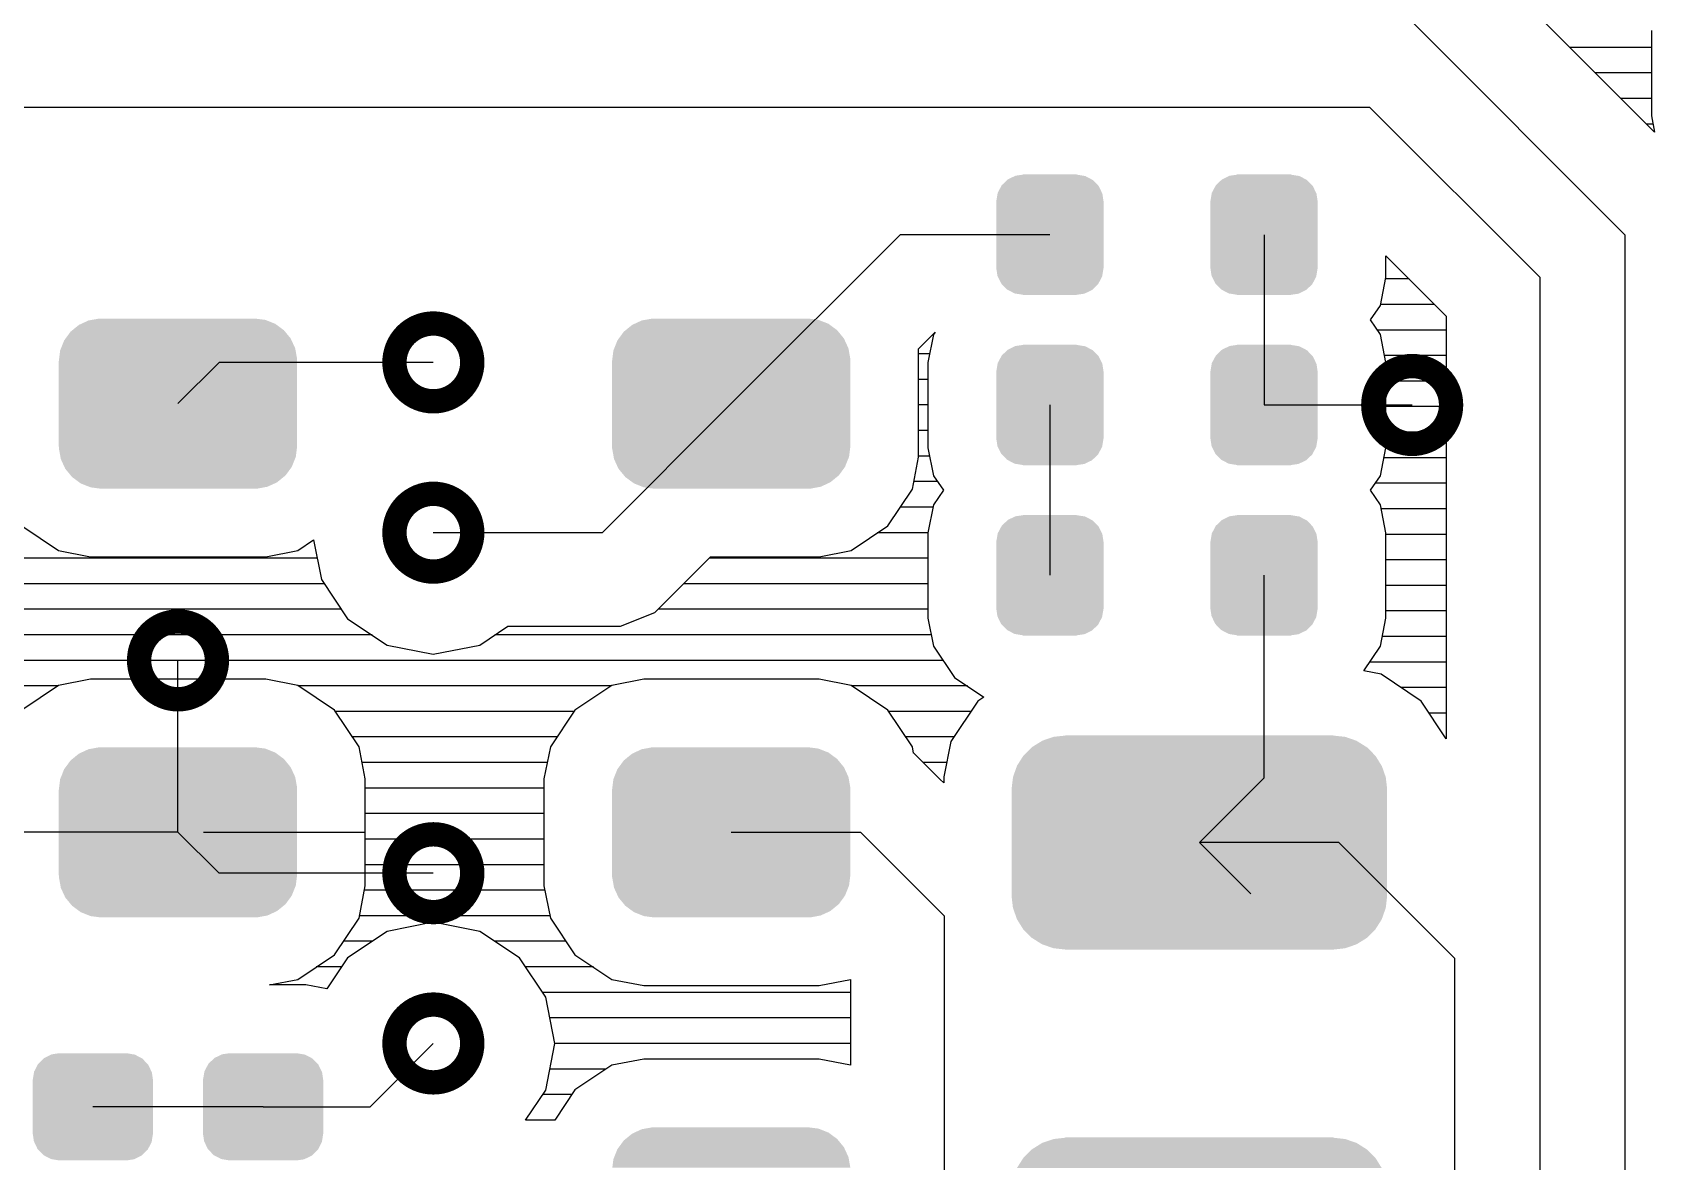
# Model space of a CAD drawing. Extents: x 295 to 953, y 10 to 290.
# Drawn here: x 699.25 to 723.45, y 183.81 to 200.65 of the extents above; entities that cross this region are included whole.
import ezdxf

# ---------------------------------------------------------------- set-up
doc = ezdxf.new("R2010")
doc.units = 0
doc.header["$LTSCALE"] = 5
doc.header["$MEASUREMENT"] = 0
doc.layers.get('0').update_dxf_attribs({"linetype": 'CONTINUOUS', "lineweight": 25})

msp = doc.modelspace()

# ---------------------------------------------------------------- linework, layer by layer
for p, q in [((723.449, 199.164), (721.021, 201.597)), ((719.832, 200.81), (723.007, 197.635)), ((723.403, 200.683), (723.403, 199.408)), ((723.403, 200.429), (722.189, 200.429)), ((723.403, 200.048), (722.57, 200.048)), ((677.922, 199.54), (719.197, 199.54)), ((719.197, 199.54), (721.737, 197)), ((723.403, 199.667), (722.951, 199.667)), ((723.429, 199.286), (723.332, 199.286)), ((723.403, 199.408), (723.449, 199.164)), ((712.192, 197.635), (709.672, 195.115)), ((714.427, 197.635), (712.192, 197.635)), ((717.622, 197.635), (717.622, 195.095)), ((723.007, 197.635), (723.007, 179.22)), ((719.441, 197.32), (720.34, 196.421)), ((719.441, 196.995), (719.441, 197.32)), ((719.36, 196.578), (719.441, 196.995)), ((719.786, 196.975), (719.436, 196.975)), ((721.737, 197), (721.737, 177.95)), ((719.212, 196.365), (719.36, 196.578)), ((720.167, 196.594), (719.36, 196.594)), ((719.36, 196.147), (719.212, 196.365)), ((720.34, 196.421), (720.34, 190.117)), ((712.466, 195.933), (712.715, 196.182)), ((712.69, 196.147), (712.608, 195.73)), ((712.715, 196.182), (712.69, 196.147)), ((720.34, 196.213), (719.314, 196.213)), ((719.441, 195.73), (719.36, 196.147)), ((712.466, 195.913), (712.466, 195.933)), ((712.466, 194.318), (712.466, 195.913)), ((712.634, 195.857), (712.466, 195.857)), ((720.34, 195.832), (719.421, 195.832)), ((702.032, 195.73), (701.417, 195.115)), ((704.592, 195.73), (702.032, 195.73)), ((705.227, 195.73), (704.592, 195.73)), ((712.608, 195.73), (712.608, 194.455)), ((719.441, 194.455), (719.441, 195.73)), ((712.608, 195.476), (712.466, 195.476)), ((720.34, 195.451), (719.441, 195.451)), ((709.672, 195.115), (707.747, 193.19)), ((712.608, 195.095), (712.466, 195.095)), ((714.427, 195.095), (714.427, 192.555)), ((717.622, 195.095), (719.832, 195.095)), ((718.003, 195.095), (719.441, 195.095)), ((720.34, 195.07), (719.441, 195.07)), ((712.608, 194.714), (712.466, 194.714)), ((720.34, 194.689), (719.441, 194.689)), ((712.608, 194.455), (712.69, 194.038)), ((719.36, 194.038), (719.441, 194.455)), ((712.375, 193.84), (712.466, 194.318)), ((712.634, 194.333), (712.466, 194.333)), ((720.34, 194.308), (719.41, 194.308)), ((712.751, 193.952), (712.395, 193.952)), ((712.69, 194.038), (712.837, 193.825)), ((719.212, 193.825), (719.36, 194.038)), ((720.34, 193.927), (719.283, 193.927)), ((712.009, 193.292), (712.375, 193.84)), ((712.837, 193.825), (712.69, 193.607)), ((719.36, 193.607), (719.212, 193.825)), ((712.685, 193.571), (712.192, 193.571)), ((712.69, 193.607), (712.608, 193.19)), ((719.441, 193.19), (719.36, 193.607)), ((720.34, 193.546), (719.37, 193.546)), ((699.085, 193.292), (699.634, 192.926)), ((707.747, 193.19), (705.227, 193.19)), ((711.46, 192.926), (712.009, 193.292)), ((712.608, 193.19), (711.851, 193.19)), ((712.608, 193.19), (712.608, 191.915)), ((719.441, 191.915), (719.441, 193.19)), ((720.34, 193.165), (719.441, 193.165)), ((699.634, 192.926), (700.112, 192.829)), ((702.728, 192.829), (703.205, 192.926)), ((703.205, 192.926), (703.439, 193.083)), ((703.439, 193.083), (703.556, 192.494)), ((710.983, 192.829), (711.46, 192.926)), ((703.495, 192.809), (694.264, 192.809)), ((700.112, 192.829), (702.728, 192.829)), ((708.93, 192.398), (709.362, 192.829)), ((712.608, 192.809), (709.342, 192.809)), ((709.362, 192.829), (710.983, 192.829)), ((720.34, 192.784), (719.441, 192.784)), ((703.602, 192.428), (694.158, 192.428)), ((703.556, 192.494), (703.947, 191.905)), ((712.608, 192.428), (708.961, 192.428)), ((717.622, 189.532), (717.622, 192.555)), ((708.534, 192.001), (708.93, 192.398)), ((720.34, 192.403), (719.441, 192.403)), ((703.856, 192.047), (693.904, 192.047)), ((708.021, 191.793), (708.534, 192.001)), ((712.608, 192.047), (708.58, 192.047)), ((720.34, 192.022), (719.441, 192.022)), ((703.947, 191.905), (704.536, 191.514)), ((705.923, 191.514), (706.34, 191.793)), ((706.34, 191.793), (708.021, 191.793)), ((712.608, 191.915), (712.69, 191.498)), ((719.36, 191.498), (719.441, 191.915)), ((704.313, 191.666), (693.447, 191.666)), ((704.536, 191.514), (705.227, 191.376)), ((705.227, 191.376), (705.923, 191.514)), ((712.659, 191.666), (706.147, 191.666)), ((712.69, 191.498), (713.005, 191.031)), ((719.111, 191.128), (719.36, 191.498)), ((720.34, 191.641), (719.385, 191.641)), ((712.837, 191.285), (684.922, 191.285)), ((701.417, 188.72), (701.417, 191.285)), ((720.34, 191.26), (719.197, 191.26)), ((700.112, 191.006), (699.634, 190.909)), ((702.728, 191.006), (700.112, 191.006)), ((701.417, 189.101), (701.417, 191.006)), ((703.205, 190.909), (702.728, 191.006)), ((708.367, 191.006), (707.889, 190.909)), ((710.983, 191.006), (708.367, 191.006)), ((711.46, 190.909), (710.983, 191.006)), ((713.005, 191.031), (713.441, 190.736)), ((719.37, 191.077), (719.111, 191.128)), ((719.969, 190.675), (719.37, 191.077)), ((699.624, 190.904), (698.135, 190.904)), ((699.634, 190.909), (699.085, 190.543)), ((703.754, 190.543), (703.205, 190.909)), ((707.879, 190.904), (703.215, 190.904)), ((707.889, 190.909), (707.34, 190.543)), ((712.009, 190.543), (711.46, 190.909)), ((713.198, 190.904), (711.47, 190.904)), ((713.441, 190.736), (713.35, 190.675)), ((720.34, 190.879), (719.664, 190.879)), ((704.12, 189.995), (703.754, 190.543)), ((707.325, 190.523), (703.769, 190.523)), ((707.34, 190.543), (706.975, 189.995)), ((712.375, 189.995), (712.009, 190.543)), ((713.248, 190.523), (712.024, 190.523)), ((713.35, 190.675), (712.949, 190.076)), ((720.34, 190.117), (719.969, 190.675)), ((720.34, 190.498), (720.086, 190.498)), ((707.071, 190.142), (704.023, 190.142)), ((712.989, 190.142), (712.278, 190.142)), ((712.949, 190.076), (712.842, 189.548)), ((704.211, 189.517), (704.12, 189.995)), ((706.929, 189.761), (704.165, 189.761)), ((706.975, 189.995), (706.878, 189.517)), ((712.39, 189.903), (712.375, 189.995)), ((712.395, 189.903), (712.39, 189.903)), ((712.791, 189.507), (712.395, 189.903)), ((712.888, 189.761), (712.537, 189.761)), ((704.211, 187.922), (704.211, 189.517)), ((706.878, 189.517), (706.878, 187.922)), ((712.842, 189.548), (712.842, 189.456)), ((716.657, 188.567), (717.622, 189.532)), ((706.878, 189.38), (704.211, 189.38)), ((712.842, 189.456), (712.791, 189.507)), ((706.878, 188.999), (704.211, 188.999)), ((701.417, 188.72), (696.342, 188.72)), ((702.032, 188.11), (701.417, 188.72)), ((701.798, 188.72), (704.211, 188.72)), ((706.878, 188.618), (704.211, 188.618)), ((709.672, 188.72), (711.603, 188.72)), ((711.603, 188.72), (712.847, 187.475)), ((718.74, 188.567), (716.657, 188.567)), ((717.424, 187.8), (716.657, 188.567)), ((720.467, 186.84), (718.74, 188.567)), ((705.227, 188.11), (702.032, 188.11)), ((706.878, 188.237), (704.211, 188.237)), ((704.12, 187.439), (704.211, 187.922)), ((706.893, 187.856), (704.201, 187.856)), ((706.878, 187.922), (706.975, 187.439)), ((703.754, 186.891), (704.12, 187.439)), ((706.97, 187.475), (704.125, 187.475)), ((705.227, 187.378), (704.536, 187.241)), ((705.923, 187.241), (705.227, 187.378)), ((706.975, 187.439), (707.34, 186.891)), ((712.847, 187.475), (712.847, 176.68)), ((704.536, 187.241), (703.947, 186.85)), ((706.512, 186.85), (705.923, 187.241)), ((703.205, 186.525), (703.754, 186.891)), ((704.313, 187.094), (703.886, 187.094)), ((707.208, 187.094), (706.147, 187.094)), ((707.34, 186.891), (707.889, 186.525)), ((703.856, 186.713), (703.48, 186.713)), ((703.947, 186.85), (703.637, 186.383)), ((706.904, 186.261), (706.512, 186.85)), ((707.615, 186.713), (706.604, 186.713)), ((720.467, 169.385), (720.467, 186.84)), ((702.784, 186.444), (703.205, 186.525)), ((703.327, 186.444), (702.784, 186.444)), ((703.637, 186.383), (703.327, 186.444)), ((707.889, 186.525), (708.367, 186.434)), ((708.367, 186.434), (710.983, 186.434)), ((710.983, 186.434), (711.45, 186.525)), ((711.45, 186.525), (711.45, 185.245)), ((711.45, 186.332), (706.858, 186.332)), ((707.041, 185.57), (706.904, 186.261)), ((711.45, 185.951), (706.964, 185.951)), ((704.287, 184.625), (705.227, 185.57)), ((706.904, 184.874), (707.041, 185.57)), ((711.45, 185.57), (707.041, 185.57)), ((707.803, 185.189), (706.964, 185.189)), ((707.889, 185.245), (707.34, 184.879)), ((708.367, 185.336), (707.889, 185.245)), ((710.983, 185.336), (708.367, 185.336)), ((711.45, 185.245), (710.983, 185.336)), ((706.604, 184.427), (706.904, 184.874)), ((707.295, 184.808), (706.858, 184.808)), ((707.34, 184.879), (707.041, 184.427)), ((702.687, 184.625), (700.147, 184.625)), ((702.687, 184.625), (704.287, 184.625)), ((707.041, 184.427), (706.604, 184.427)), ((707.041, 184.427), (706.604, 184.427))]:
    msp.add_line(p, q)
at = {"const_width": 0.363}
for points in [[(705.808, 195.73, -1), (704.647, 195.73, -1)], [(720.413, 195.095, -1), (719.252, 195.095, -1)], [(705.808, 193.19, -1), (704.647, 193.19, -1)], [(701.998, 191.285, -1), (700.837, 191.285, -1)], [(705.808, 188.11, -1), (704.647, 188.11, -1)], [(705.808, 185.57, -1), (704.647, 185.57, -1)]]:
    msp.add_lwpolyline(points, format="xyb", close=True, dxfattribs=at)
for points in [[(715.05, 198.46), (714.954, 198.511), (713.799, 198.46), (713.905, 198.511)], [(714.954, 198.511), (714.928, 198.515), (713.905, 198.511), (713.914, 198.515)], [(714.928, 198.515), (714.828, 198.531), (713.914, 198.515), (714.026, 198.531)], [(714.828, 198.531), (714.828, 198.534), (714.026, 198.531), (714.026, 198.534)], [(718.246, 198.46), (718.149, 198.511), (716.995, 198.46), (717.1, 198.511)], [(718.149, 198.511), (718.123, 198.515), (717.1, 198.511), (717.109, 198.515)], [(718.123, 198.515), (718.024, 198.531), (717.109, 198.515), (717.221, 198.531)], [(718.024, 198.531), (718.024, 198.534), (717.221, 198.531), (717.221, 198.534)], [(715.227, 198.135), (715.21, 198.247), (713.627, 198.135), (713.646, 198.247)], [(715.21, 198.247), (715.204, 198.26), (713.646, 198.247), (713.648, 198.26)], [(715.204, 198.26), (715.155, 198.361), (713.648, 198.26), (713.702, 198.361)], [(715.155, 198.361), (715.144, 198.373), (713.702, 198.361), (713.708, 198.373)], [(715.144, 198.373), (715.066, 198.452), (713.708, 198.373), (713.791, 198.452)], [(715.066, 198.452), (715.05, 198.46), (713.791, 198.452), (713.799, 198.46)], [(718.422, 198.135), (718.405, 198.247), (716.822, 198.135), (716.841, 198.247)], [(718.405, 198.247), (718.399, 198.26), (716.841, 198.247), (716.843, 198.26)], [(718.399, 198.26), (718.35, 198.361), (716.843, 198.26), (716.897, 198.361)], [(718.35, 198.361), (718.339, 198.373), (716.897, 198.361), (716.903, 198.373)], [(718.339, 198.373), (718.262, 198.452), (716.903, 198.373), (716.986, 198.452)], [(718.262, 198.452), (718.246, 198.46), (716.986, 198.452), (716.995, 198.46)], [(715.227, 198.133), (715.227, 198.135), (713.627, 198.133), (713.627, 198.135)], [(715.227, 197.137), (715.227, 198.133), (713.627, 197.137), (713.627, 198.133)], [(718.422, 198.133), (718.422, 198.135), (716.822, 198.133), (716.822, 198.135)], [(718.422, 197.137), (718.422, 198.133), (716.822, 197.137), (716.822, 198.133)], [(715.227, 197.135), (715.227, 197.137), (713.627, 197.135), (713.627, 197.137)], [(715.208, 197.023), (715.227, 197.135), (713.644, 197.023), (713.627, 197.135)], [(715.206, 197.01), (715.208, 197.023), (713.65, 197.01), (713.644, 197.023)], [(718.422, 197.135), (718.422, 197.137), (716.822, 197.135), (716.822, 197.137)], [(718.403, 197.023), (718.422, 197.135), (716.839, 197.023), (716.822, 197.135)], [(718.401, 197.01), (718.403, 197.023), (716.846, 197.01), (716.839, 197.023)], [(715.152, 196.909), (715.206, 197.01), (713.699, 196.909), (713.65, 197.01)], [(715.146, 196.897), (715.152, 196.909), (713.71, 196.897), (713.699, 196.909)], [(715.063, 196.818), (715.146, 196.897), (713.788, 196.818), (713.71, 196.897)], [(715.055, 196.81), (715.063, 196.818), (713.804, 196.81), (713.788, 196.818)], [(714.949, 196.759), (715.055, 196.81), (713.9, 196.759), (713.804, 196.81)], [(718.348, 196.909), (718.401, 197.01), (716.895, 196.909), (716.846, 197.01)], [(718.342, 196.897), (718.348, 196.909), (716.906, 196.897), (716.895, 196.909)], [(718.259, 196.818), (718.342, 196.897), (716.983, 196.818), (716.906, 196.897)], [(718.25, 196.81), (718.259, 196.818), (716.999, 196.81), (716.983, 196.818)], [(718.144, 196.759), (718.25, 196.81), (717.096, 196.759), (716.999, 196.81)], [(714.94, 196.755), (714.949, 196.759), (713.926, 196.755), (713.9, 196.759)], [(714.828, 196.739), (714.94, 196.755), (714.026, 196.739), (713.926, 196.755)], [(714.828, 196.736), (714.828, 196.739), (714.026, 196.736), (714.026, 196.739)], [(718.135, 196.755), (718.144, 196.759), (717.122, 196.755), (717.096, 196.759)], [(718.024, 196.739), (718.135, 196.755), (717.221, 196.739), (717.122, 196.755)], [(718.024, 196.736), (718.024, 196.739), (717.221, 196.736), (717.221, 196.739)], [(702.891, 196.289), (702.868, 196.306), (699.938, 196.289), (699.974, 196.306)], [(702.868, 196.306), (702.742, 196.356), (699.974, 196.306), (700.083, 196.356)], [(702.742, 196.356), (702.719, 196.365), (700.083, 196.356), (700.134, 196.365)], [(702.719, 196.365), (702.567, 196.384), (700.134, 196.365), (700.241, 196.384)], [(702.567, 196.384), (702.56, 196.385), (700.241, 196.384), (700.274, 196.385)], [(711.146, 196.289), (711.123, 196.306), (708.193, 196.289), (708.229, 196.306)], [(711.123, 196.306), (710.997, 196.356), (708.229, 196.306), (708.338, 196.356)], [(710.997, 196.356), (710.974, 196.365), (708.338, 196.356), (708.389, 196.365)], [(710.974, 196.365), (710.822, 196.384), (708.389, 196.365), (708.496, 196.384)], [(710.822, 196.384), (710.815, 196.385), (708.496, 196.384), (708.529, 196.385)], [(703.166, 195.941), (703.112, 196.058), (699.672, 195.941), (699.719, 196.058)], [(703.112, 196.058), (703.099, 196.087), (699.719, 196.058), (699.74, 196.087)], [(703.099, 196.087), (703.016, 196.188), (699.74, 196.087), (699.814, 196.188)], [(703.016, 196.188), (702.997, 196.211), (699.814, 196.188), (699.842, 196.211)], [(702.997, 196.211), (702.891, 196.289), (699.842, 196.211), (699.938, 196.289)], [(711.421, 195.941), (711.367, 196.058), (707.927, 195.941), (707.974, 196.058)], [(711.367, 196.058), (711.354, 196.087), (707.974, 196.058), (707.995, 196.087)], [(711.354, 196.087), (711.271, 196.188), (707.995, 196.087), (708.069, 196.188)], [(711.271, 196.188), (711.252, 196.211), (708.069, 196.188), (708.097, 196.211)], [(711.252, 196.211), (711.146, 196.289), (708.097, 196.211), (708.193, 196.289)], [(703.194, 195.783), (703.172, 195.909), (699.643, 195.783), (699.659, 195.909)], [(703.172, 195.909), (703.166, 195.941), (699.659, 195.909), (699.672, 195.941)], [(711.449, 195.783), (711.427, 195.909), (707.898, 195.783), (707.914, 195.909)], [(711.427, 195.909), (711.421, 195.941), (707.914, 195.909), (707.927, 195.941)], [(715.204, 195.72), (715.155, 195.821), (713.648, 195.72), (713.702, 195.821)], [(715.155, 195.821), (715.144, 195.833), (713.702, 195.821), (713.708, 195.833)], [(715.144, 195.833), (715.066, 195.912), (713.708, 195.833), (713.791, 195.912)], [(715.066, 195.912), (715.05, 195.92), (713.791, 195.912), (713.799, 195.92)], [(715.05, 195.92), (714.954, 195.971), (713.799, 195.92), (713.905, 195.971)], [(714.954, 195.971), (714.928, 195.975), (713.905, 195.971), (713.914, 195.975)], [(714.928, 195.975), (714.828, 195.991), (713.914, 195.975), (714.026, 195.991)], [(714.828, 195.991), (714.828, 195.994), (714.026, 195.991), (714.026, 195.994)], [(718.399, 195.72), (718.35, 195.821), (716.843, 195.72), (716.897, 195.821)], [(718.35, 195.821), (718.339, 195.833), (716.897, 195.821), (716.903, 195.833)], [(718.339, 195.833), (718.262, 195.912), (716.903, 195.833), (716.986, 195.912)], [(718.262, 195.912), (718.246, 195.92), (716.986, 195.912), (716.995, 195.92)], [(718.246, 195.92), (718.149, 195.971), (716.995, 195.92), (717.1, 195.971)], [(718.149, 195.971), (718.123, 195.975), (717.1, 195.971), (717.109, 195.975)], [(718.123, 195.975), (718.024, 195.991), (717.109, 195.975), (717.221, 195.991)], [(718.024, 195.991), (718.024, 195.994), (717.221, 195.991), (717.221, 195.994)], [(703.195, 195.75), (703.194, 195.783), (699.639, 195.75), (699.643, 195.783)], [(703.195, 194.48), (703.195, 195.75), (699.639, 194.48), (699.639, 195.75)], [(711.45, 195.75), (711.449, 195.783), (707.894, 195.75), (707.898, 195.783)], [(711.45, 194.48), (711.45, 195.75), (707.894, 194.48), (707.894, 195.75)], [(715.227, 195.595), (715.21, 195.707), (713.627, 195.595), (713.646, 195.707)], [(715.227, 195.593), (715.227, 195.595), (713.627, 195.593), (713.627, 195.595)], [(715.227, 194.597), (715.227, 195.593), (713.627, 194.597), (713.627, 195.593)], [(715.21, 195.707), (715.204, 195.72), (713.646, 195.707), (713.648, 195.72)], [(718.422, 195.595), (718.405, 195.707), (716.822, 195.595), (716.841, 195.707)], [(718.422, 195.593), (718.422, 195.595), (716.822, 195.593), (716.822, 195.595)], [(718.422, 194.597), (718.422, 195.593), (716.822, 194.597), (716.822, 195.593)], [(718.405, 195.707), (718.399, 195.72), (716.841, 195.707), (716.843, 195.72)], [(703.191, 194.447), (703.195, 194.48), (699.64, 194.447), (699.639, 194.48)], [(703.175, 194.321), (703.191, 194.447), (699.663, 194.321), (699.64, 194.447)], [(711.446, 194.447), (711.45, 194.48), (707.895, 194.447), (707.894, 194.48)], [(711.43, 194.321), (711.446, 194.447), (707.918, 194.321), (707.895, 194.447)], [(715.227, 194.595), (715.227, 194.597), (713.627, 194.595), (713.627, 194.597)], [(715.208, 194.483), (715.227, 194.595), (713.644, 194.483), (713.627, 194.595)], [(715.206, 194.47), (715.208, 194.483), (713.65, 194.47), (713.644, 194.483)], [(715.152, 194.369), (715.206, 194.47), (713.699, 194.369), (713.65, 194.47)], [(715.146, 194.357), (715.152, 194.369), (713.71, 194.357), (713.699, 194.369)], [(715.063, 194.278), (715.146, 194.357), (713.788, 194.278), (713.71, 194.357)], [(718.422, 194.595), (718.422, 194.597), (716.822, 194.595), (716.822, 194.597)], [(718.403, 194.483), (718.422, 194.595), (716.839, 194.483), (716.822, 194.595)], [(718.401, 194.47), (718.403, 194.483), (716.846, 194.47), (716.839, 194.483)], [(718.348, 194.369), (718.401, 194.47), (716.895, 194.369), (716.846, 194.47)], [(718.342, 194.357), (718.348, 194.369), (716.906, 194.357), (716.895, 194.369)], [(718.259, 194.278), (718.342, 194.357), (716.983, 194.278), (716.906, 194.357)], [(703.162, 194.29), (703.175, 194.321), (699.668, 194.29), (699.663, 194.321)], [(703.115, 194.172), (703.162, 194.29), (699.722, 194.172), (699.668, 194.29)], [(703.095, 194.144), (703.115, 194.172), (699.735, 194.144), (699.722, 194.172)], [(703.021, 194.043), (703.095, 194.144), (699.818, 194.043), (699.735, 194.144)], [(711.417, 194.29), (711.43, 194.321), (707.923, 194.29), (707.918, 194.321)], [(711.37, 194.172), (711.417, 194.29), (707.977, 194.172), (707.923, 194.29)], [(711.35, 194.144), (711.37, 194.172), (707.99, 194.144), (707.977, 194.172)], [(711.276, 194.043), (711.35, 194.144), (708.073, 194.043), (707.99, 194.144)], [(715.055, 194.27), (715.063, 194.278), (713.804, 194.27), (713.788, 194.278)], [(714.949, 194.219), (715.055, 194.27), (713.9, 194.219), (713.804, 194.27)], [(714.94, 194.215), (714.949, 194.219), (713.926, 194.215), (713.9, 194.219)], [(714.828, 194.199), (714.94, 194.215), (714.026, 194.199), (713.926, 194.215)], [(714.828, 194.196), (714.828, 194.199), (714.026, 194.196), (714.026, 194.199)], [(718.25, 194.27), (718.259, 194.278), (716.999, 194.27), (716.983, 194.278)], [(718.144, 194.219), (718.25, 194.27), (717.096, 194.219), (716.999, 194.27)], [(718.135, 194.215), (718.144, 194.219), (717.122, 194.215), (717.096, 194.219)], [(718.024, 194.199), (718.135, 194.215), (717.221, 194.199), (717.122, 194.215)], [(718.024, 194.196), (718.024, 194.199), (717.221, 194.196), (717.221, 194.199)], [(702.992, 194.02), (703.021, 194.043), (699.837, 194.02), (699.818, 194.043)], [(702.896, 193.942), (702.992, 194.02), (699.943, 193.942), (699.837, 194.02)], [(702.86, 193.925), (702.896, 193.942), (699.966, 193.925), (699.943, 193.942)], [(702.751, 193.875), (702.86, 193.925), (700.092, 193.875), (699.966, 193.925)], [(702.701, 193.866), (702.751, 193.875), (700.115, 193.866), (700.092, 193.875)], [(711.247, 194.02), (711.276, 194.043), (708.092, 194.02), (708.073, 194.043)], [(711.151, 193.942), (711.247, 194.02), (708.198, 193.942), (708.092, 194.02)], [(711.115, 193.925), (711.151, 193.942), (708.221, 193.925), (708.198, 193.942)], [(711.006, 193.875), (711.115, 193.925), (708.347, 193.875), (708.221, 193.925)], [(710.956, 193.866), (711.006, 193.875), (708.37, 193.866), (708.347, 193.875)], [(702.593, 193.846), (702.701, 193.866), (700.267, 193.846), (700.115, 193.866)], [(702.56, 193.845), (702.593, 193.846), (700.274, 193.845), (700.267, 193.846)], [(710.848, 193.846), (710.956, 193.866), (708.522, 193.846), (708.37, 193.866)], [(710.815, 193.845), (710.848, 193.846), (708.529, 193.845), (708.522, 193.846)], [(715.05, 193.38), (714.954, 193.431), (713.799, 193.38), (713.905, 193.431)], [(714.954, 193.431), (714.928, 193.435), (713.905, 193.431), (713.914, 193.435)], [(714.928, 193.435), (714.828, 193.451), (713.914, 193.435), (714.026, 193.451)], [(714.828, 193.451), (714.828, 193.454), (714.026, 193.451), (714.026, 193.454)], [(718.246, 193.38), (718.149, 193.431), (716.995, 193.38), (717.1, 193.431)], [(718.149, 193.431), (718.123, 193.435), (717.1, 193.431), (717.109, 193.435)], [(718.123, 193.435), (718.024, 193.451), (717.109, 193.435), (717.221, 193.451)], [(718.024, 193.451), (718.024, 193.454), (717.221, 193.451), (717.221, 193.454)], [(715.227, 193.055), (715.21, 193.167), (713.627, 193.055), (713.646, 193.167)], [(715.21, 193.167), (715.204, 193.18), (713.646, 193.167), (713.648, 193.18)], [(715.204, 193.18), (715.155, 193.281), (713.648, 193.18), (713.702, 193.281)], [(715.155, 193.281), (715.144, 193.293), (713.702, 193.281), (713.708, 193.293)], [(715.144, 193.293), (715.066, 193.372), (713.708, 193.293), (713.791, 193.372)], [(715.066, 193.372), (715.05, 193.38), (713.791, 193.372), (713.799, 193.38)], [(718.422, 193.055), (718.405, 193.167), (716.822, 193.055), (716.841, 193.167)], [(718.405, 193.167), (718.399, 193.18), (716.841, 193.167), (716.843, 193.18)], [(718.399, 193.18), (718.35, 193.281), (716.843, 193.18), (716.897, 193.281)], [(718.35, 193.281), (718.339, 193.293), (716.897, 193.281), (716.903, 193.293)], [(718.339, 193.293), (718.262, 193.372), (716.903, 193.293), (716.986, 193.372)], [(718.262, 193.372), (718.246, 193.38), (716.986, 193.372), (716.995, 193.38)], [(715.227, 193.053), (715.227, 193.055), (713.627, 193.053), (713.627, 193.055)], [(715.227, 192.057), (715.227, 193.053), (713.627, 192.057), (713.627, 193.053)], [(718.422, 193.053), (718.422, 193.055), (716.822, 193.053), (716.822, 193.055)], [(718.422, 192.057), (718.422, 193.053), (716.822, 192.057), (716.822, 193.053)], [(715.227, 192.055), (715.227, 192.057), (713.627, 192.055), (713.627, 192.057)], [(715.208, 191.943), (715.227, 192.055), (713.644, 191.943), (713.627, 192.055)], [(715.206, 191.93), (715.208, 191.943), (713.65, 191.93), (713.644, 191.943)], [(718.422, 192.055), (718.422, 192.057), (716.822, 192.055), (716.822, 192.057)], [(718.403, 191.943), (718.422, 192.055), (716.839, 191.943), (716.822, 192.055)], [(718.401, 191.93), (718.403, 191.943), (716.846, 191.93), (716.839, 191.943)], [(715.152, 191.829), (715.206, 191.93), (713.699, 191.829), (713.65, 191.93)], [(715.146, 191.817), (715.152, 191.829), (713.71, 191.817), (713.699, 191.829)], [(715.063, 191.738), (715.146, 191.817), (713.788, 191.738), (713.71, 191.817)], [(715.055, 191.73), (715.063, 191.738), (713.804, 191.73), (713.788, 191.738)], [(714.949, 191.679), (715.055, 191.73), (713.9, 191.679), (713.804, 191.73)], [(718.348, 191.829), (718.401, 191.93), (716.895, 191.829), (716.846, 191.93)], [(718.342, 191.817), (718.348, 191.829), (716.906, 191.817), (716.895, 191.829)], [(718.259, 191.738), (718.342, 191.817), (716.983, 191.738), (716.906, 191.817)], [(718.25, 191.73), (718.259, 191.738), (716.999, 191.73), (716.983, 191.738)], [(718.144, 191.679), (718.25, 191.73), (717.096, 191.679), (716.999, 191.73)], [(714.94, 191.675), (714.949, 191.679), (713.926, 191.675), (713.9, 191.679)], [(714.828, 191.659), (714.94, 191.675), (714.026, 191.659), (713.926, 191.675)], [(714.828, 191.656), (714.828, 191.659), (714.026, 191.656), (714.026, 191.659)], [(718.135, 191.675), (718.144, 191.679), (717.122, 191.675), (717.096, 191.679)], [(718.024, 191.659), (718.135, 191.675), (717.221, 191.659), (717.122, 191.675)], [(718.024, 191.656), (718.024, 191.659), (717.221, 191.656), (717.221, 191.659)], [(719.152, 189.992), (719.005, 190.084), (714.161, 189.992), (714.31, 190.084)], [(719.005, 190.084), (718.999, 190.087), (714.31, 190.084), (714.314, 190.087)], [(718.999, 190.087), (718.835, 190.144), (714.314, 190.087), (714.481, 190.144)], [(718.835, 190.144), (718.825, 190.145), (714.481, 190.144), (714.484, 190.145)], [(718.825, 190.145), (718.656, 190.163), (714.484, 190.145), (714.658, 190.163)], [(718.656, 190.163), (718.656, 190.167), (714.658, 190.163), (714.658, 190.167)], [(703.099, 189.691), (703.016, 189.792), (699.74, 189.691), (699.814, 189.792)], [(703.016, 189.792), (702.997, 189.815), (699.814, 189.792), (699.842, 189.815)], [(702.997, 189.815), (702.891, 189.893), (699.842, 189.815), (699.938, 189.893)], [(702.891, 189.893), (702.868, 189.91), (699.938, 189.893), (699.974, 189.91)], [(702.868, 189.91), (702.742, 189.96), (699.974, 189.91), (700.083, 189.96)], [(702.742, 189.96), (702.719, 189.969), (700.083, 189.96), (700.134, 189.969)], [(702.719, 189.969), (702.567, 189.989), (700.134, 189.969), (700.241, 189.989)], [(702.567, 189.989), (702.56, 189.99), (700.241, 189.989), (700.274, 189.99)], [(711.354, 189.691), (711.271, 189.792), (707.995, 189.691), (708.069, 189.792)], [(711.271, 189.792), (711.252, 189.815), (708.069, 189.792), (708.097, 189.815)], [(711.252, 189.815), (711.146, 189.893), (708.097, 189.815), (708.193, 189.893)], [(711.146, 189.893), (711.123, 189.91), (708.193, 189.893), (708.229, 189.91)], [(711.123, 189.91), (710.997, 189.96), (708.229, 189.91), (708.338, 189.96)], [(710.997, 189.96), (710.974, 189.969), (708.338, 189.96), (708.389, 189.969)], [(710.974, 189.969), (710.822, 189.989), (708.389, 189.969), (708.496, 189.989)], [(710.822, 189.989), (710.815, 189.99), (708.496, 189.989), (708.529, 189.99)], [(719.377, 189.713), (719.285, 189.861), (713.936, 189.713), (714.03, 189.861)], [(719.285, 189.861), (719.281, 189.865), (714.03, 189.861), (714.033, 189.865)], [(719.281, 189.865), (719.158, 189.989), (714.033, 189.865), (714.157, 189.989)], [(719.158, 189.989), (719.152, 189.992), (714.157, 189.989), (714.161, 189.992)], [(703.172, 189.514), (703.166, 189.545), (699.659, 189.514), (699.672, 189.545)], [(703.166, 189.545), (703.112, 189.663), (699.672, 189.545), (699.719, 189.663)], [(703.112, 189.663), (703.099, 189.691), (699.719, 189.663), (699.74, 189.691)], [(711.427, 189.514), (711.421, 189.545), (707.914, 189.514), (707.927, 189.545)], [(711.421, 189.545), (711.367, 189.663), (707.927, 189.545), (707.974, 189.663)], [(711.367, 189.663), (711.354, 189.691), (707.974, 189.663), (707.995, 189.691)], [(719.459, 189.365), (719.439, 189.539), (713.855, 189.365), (713.876, 189.539)], [(719.438, 189.544), (719.38, 189.709), (713.876, 189.544), (713.935, 189.709)], [(719.439, 189.539), (719.438, 189.544), (713.876, 189.539), (713.876, 189.544)], [(719.38, 189.709), (719.377, 189.713), (713.935, 189.709), (713.936, 189.713)], [(703.195, 189.355), (703.194, 189.388), (699.639, 189.355), (699.643, 189.388)], [(703.195, 188.085), (703.195, 189.355), (699.639, 188.085), (699.639, 189.355)], [(703.194, 189.388), (703.172, 189.514), (699.643, 189.388), (699.659, 189.514)], [(711.45, 189.355), (711.449, 189.388), (707.894, 189.355), (707.898, 189.388)], [(711.45, 188.085), (711.45, 189.355), (707.894, 188.085), (707.894, 189.355)], [(711.449, 189.388), (711.427, 189.514), (707.898, 189.388), (707.914, 189.514)], [(719.456, 189.301), (719.459, 189.365), (713.858, 189.301), (713.855, 189.365)], [(719.456, 187.833), (719.456, 189.301), (713.858, 187.833), (713.858, 189.301)], [(703.191, 188.052), (703.195, 188.085), (699.64, 188.052), (699.639, 188.085)], [(711.446, 188.052), (711.45, 188.085), (707.895, 188.052), (707.894, 188.085)], [(703.175, 187.926), (703.191, 188.052), (699.663, 187.926), (699.64, 188.052)], [(703.162, 187.894), (703.175, 187.926), (699.668, 187.894), (699.663, 187.926)], [(703.115, 187.777), (703.162, 187.894), (699.722, 187.777), (699.668, 187.894)], [(711.43, 187.926), (711.446, 188.052), (707.918, 187.926), (707.895, 188.052)], [(711.417, 187.894), (711.43, 187.926), (707.923, 187.894), (707.918, 187.926)], [(711.37, 187.777), (711.417, 187.894), (707.977, 187.777), (707.923, 187.894)], [(719.459, 187.77), (719.456, 187.833), (713.855, 187.77), (713.858, 187.833)], [(703.095, 187.748), (703.115, 187.777), (699.735, 187.748), (699.722, 187.777)], [(703.021, 187.647), (703.095, 187.748), (699.818, 187.647), (699.735, 187.748)], [(702.992, 187.624), (703.021, 187.647), (699.837, 187.624), (699.818, 187.647)], [(702.896, 187.546), (702.992, 187.624), (699.943, 187.546), (699.837, 187.624)], [(711.35, 187.748), (711.37, 187.777), (707.99, 187.748), (707.977, 187.777)], [(711.276, 187.647), (711.35, 187.748), (708.073, 187.647), (707.99, 187.748)], [(711.247, 187.624), (711.276, 187.647), (708.092, 187.624), (708.073, 187.647)], [(711.151, 187.546), (711.247, 187.624), (708.198, 187.546), (708.092, 187.624)], [(719.439, 187.596), (719.459, 187.77), (713.875, 187.596), (713.855, 187.77)], [(719.438, 187.591), (719.439, 187.596), (713.877, 187.591), (713.875, 187.596)], [(719.38, 187.426), (719.438, 187.591), (713.934, 187.426), (713.877, 187.591)], [(702.86, 187.529), (702.896, 187.546), (699.966, 187.529), (699.943, 187.546)], [(702.751, 187.479), (702.86, 187.529), (700.092, 187.479), (699.966, 187.529)], [(702.701, 187.47), (702.751, 187.479), (700.115, 187.47), (700.092, 187.479)], [(702.593, 187.45), (702.701, 187.47), (700.267, 187.45), (700.115, 187.47)], [(702.56, 187.45), (702.593, 187.45), (700.274, 187.45), (700.267, 187.45)], [(711.115, 187.529), (711.151, 187.546), (708.221, 187.529), (708.198, 187.546)], [(711.006, 187.479), (711.115, 187.529), (708.347, 187.479), (708.221, 187.529)], [(710.956, 187.47), (711.006, 187.479), (708.37, 187.47), (708.347, 187.479)], [(710.848, 187.45), (710.956, 187.47), (708.522, 187.45), (708.37, 187.47)], [(710.815, 187.45), (710.848, 187.45), (708.529, 187.45), (708.522, 187.45)], [(719.378, 187.421), (719.38, 187.426), (713.937, 187.421), (713.934, 187.426)], [(719.284, 187.273), (719.378, 187.421), (714.029, 187.273), (713.937, 187.421)], [(719.282, 187.269), (719.284, 187.273), (714.033, 187.269), (714.029, 187.273)], [(719.157, 187.146), (719.282, 187.269), (714.157, 187.146), (714.033, 187.269)], [(719.154, 187.143), (719.157, 187.146), (714.162, 187.143), (714.157, 187.146)], [(719.004, 187.05), (719.154, 187.143), (714.309, 187.05), (714.162, 187.143)], [(719, 187.048), (719.004, 187.05), (714.316, 187.048), (714.309, 187.05)], [(718.833, 186.991), (719, 187.048), (714.479, 186.991), (714.316, 187.048)], [(718.83, 186.99), (718.833, 186.991), (714.489, 186.99), (714.479, 186.991)], [(718.656, 186.971), (718.83, 186.99), (714.658, 186.971), (714.489, 186.99)], [(718.656, 186.967), (718.656, 186.971), (714.658, 186.967), (714.658, 186.971)], [(700.87, 185.353), (700.773, 185.404), (699.42, 185.353), (699.526, 185.404)], [(700.773, 185.404), (700.748, 185.408), (699.526, 185.404), (699.534, 185.408)], [(700.748, 185.408), (700.647, 185.425), (699.534, 185.408), (699.647, 185.425)], [(703.41, 185.353), (703.313, 185.404), (701.96, 185.353), (702.066, 185.404)], [(703.313, 185.404), (703.288, 185.408), (702.066, 185.404), (702.074, 185.408)], [(703.288, 185.408), (703.187, 185.425), (702.074, 185.408), (702.187, 185.425)], [(701.021, 185.152), (700.973, 185.253), (699.271, 185.152), (699.324, 185.253)], [(700.973, 185.253), (700.962, 185.264), (699.324, 185.253), (699.329, 185.264)], [(700.962, 185.264), (700.885, 185.345), (699.329, 185.264), (699.412, 185.345)], [(700.885, 185.345), (700.87, 185.353), (699.412, 185.345), (699.42, 185.353)], [(703.561, 185.152), (703.513, 185.253), (701.811, 185.152), (701.864, 185.253)], [(703.513, 185.253), (703.502, 185.264), (701.864, 185.253), (701.869, 185.264)], [(703.502, 185.264), (703.425, 185.345), (701.869, 185.264), (701.952, 185.345)], [(703.425, 185.345), (703.41, 185.353), (701.952, 185.345), (701.96, 185.353)], [(701.046, 184.224), (701.046, 185.026), (699.248, 184.224), (699.248, 185.026)], [(701.044, 185.026), (701.028, 185.139), (699.25, 185.026), (699.269, 185.139)], [(701.028, 185.139), (701.021, 185.152), (699.269, 185.139), (699.271, 185.152)], [(703.586, 184.224), (703.586, 185.026), (701.788, 184.224), (701.788, 185.026)], [(703.584, 185.026), (703.568, 185.139), (701.79, 185.026), (701.809, 185.139)], [(703.568, 185.139), (703.561, 185.152), (701.809, 185.139), (701.811, 185.152)], [(701.026, 184.111), (701.044, 184.224), (699.267, 184.111), (699.25, 184.224)], [(703.566, 184.111), (703.584, 184.224), (701.807, 184.111), (701.79, 184.224)], [(711.252, 184.146), (711.146, 184.224), (708.097, 184.146), (708.193, 184.224)], [(711.146, 184.224), (711.123, 184.241), (708.193, 184.224), (708.229, 184.241)], [(711.123, 184.241), (710.997, 184.291), (708.229, 184.241), (708.338, 184.291)], [(710.997, 184.291), (710.974, 184.3), (708.338, 184.291), (708.389, 184.3)], [(710.974, 184.3), (710.822, 184.319), (708.389, 184.3), (708.496, 184.319)], [(710.822, 184.319), (710.815, 184.32), (708.496, 184.319), (708.529, 184.32)], [(701.024, 184.099), (701.026, 184.111), (699.273, 184.099), (699.267, 184.111)], [(700.971, 183.997), (701.024, 184.099), (699.321, 183.997), (699.273, 184.099)], [(700.965, 183.986), (700.971, 183.997), (699.332, 183.986), (699.321, 183.997)], [(700.882, 183.905), (700.965, 183.986), (699.409, 183.905), (699.332, 183.986)], [(703.564, 184.099), (703.566, 184.111), (701.813, 184.099), (701.807, 184.111)], [(703.511, 183.997), (703.564, 184.099), (701.861, 183.997), (701.813, 184.099)], [(703.505, 183.986), (703.511, 183.997), (701.872, 183.986), (701.861, 183.997)], [(703.422, 183.905), (703.505, 183.986), (701.949, 183.905), (701.872, 183.986)], [(711.421, 183.876), (711.367, 183.993), (707.927, 183.876), (707.974, 183.993)], [(711.367, 183.993), (711.354, 184.022), (707.974, 183.993), (707.995, 184.022)], [(711.354, 184.022), (711.271, 184.123), (707.995, 184.022), (708.069, 184.123)], [(711.271, 184.123), (711.252, 184.146), (708.069, 184.123), (708.097, 184.146)], [(719.281, 183.866), (719.158, 183.989), (714.033, 183.866), (714.157, 183.989)], [(719.158, 183.989), (719.152, 183.992), (714.157, 183.989), (714.161, 183.992)], [(719.152, 183.992), (719.005, 184.085), (714.161, 183.992), (714.31, 184.085)], [(719.005, 184.085), (718.999, 184.087), (714.31, 184.085), (714.314, 184.087)], [(718.999, 184.087), (718.835, 184.144), (714.314, 184.087), (714.481, 184.144)], [(718.835, 184.144), (718.825, 184.145), (714.481, 184.144), (714.484, 184.145)], [(718.825, 184.145), (718.656, 184.164), (714.484, 184.145), (714.658, 184.164)], [(718.656, 184.164), (718.656, 184.168), (714.658, 184.164), (714.658, 184.168)], [(700.874, 183.897), (700.882, 183.905), (699.424, 183.897), (699.409, 183.905)], [(700.768, 183.846), (700.874, 183.897), (699.522, 183.846), (699.424, 183.897)], [(700.76, 183.842), (700.768, 183.846), (699.546, 183.842), (699.522, 183.846)], [(700.647, 183.825), (700.76, 183.842), (699.647, 183.825), (699.546, 183.842)], [(703.414, 183.897), (703.422, 183.905), (701.964, 183.897), (701.949, 183.905)], [(703.308, 183.846), (703.414, 183.897), (702.062, 183.846), (701.964, 183.897)], [(703.3, 183.842), (703.308, 183.846), (702.086, 183.842), (702.062, 183.846)], [(703.187, 183.825), (703.3, 183.842), (702.187, 183.825), (702.086, 183.842)], [(711.449, 183.718), (711.427, 183.844), (707.898, 183.718), (707.914, 183.844)], [(711.427, 183.844), (711.421, 183.876), (707.914, 183.844), (707.927, 183.876)], [(719.377, 183.714), (719.285, 183.862), (713.936, 183.714), (714.03, 183.862)], [(719.285, 183.862), (719.281, 183.866), (714.03, 183.862), (714.033, 183.866)]]:
    msp.add_solid(points)

doc.saveas('drawing.dxf')
